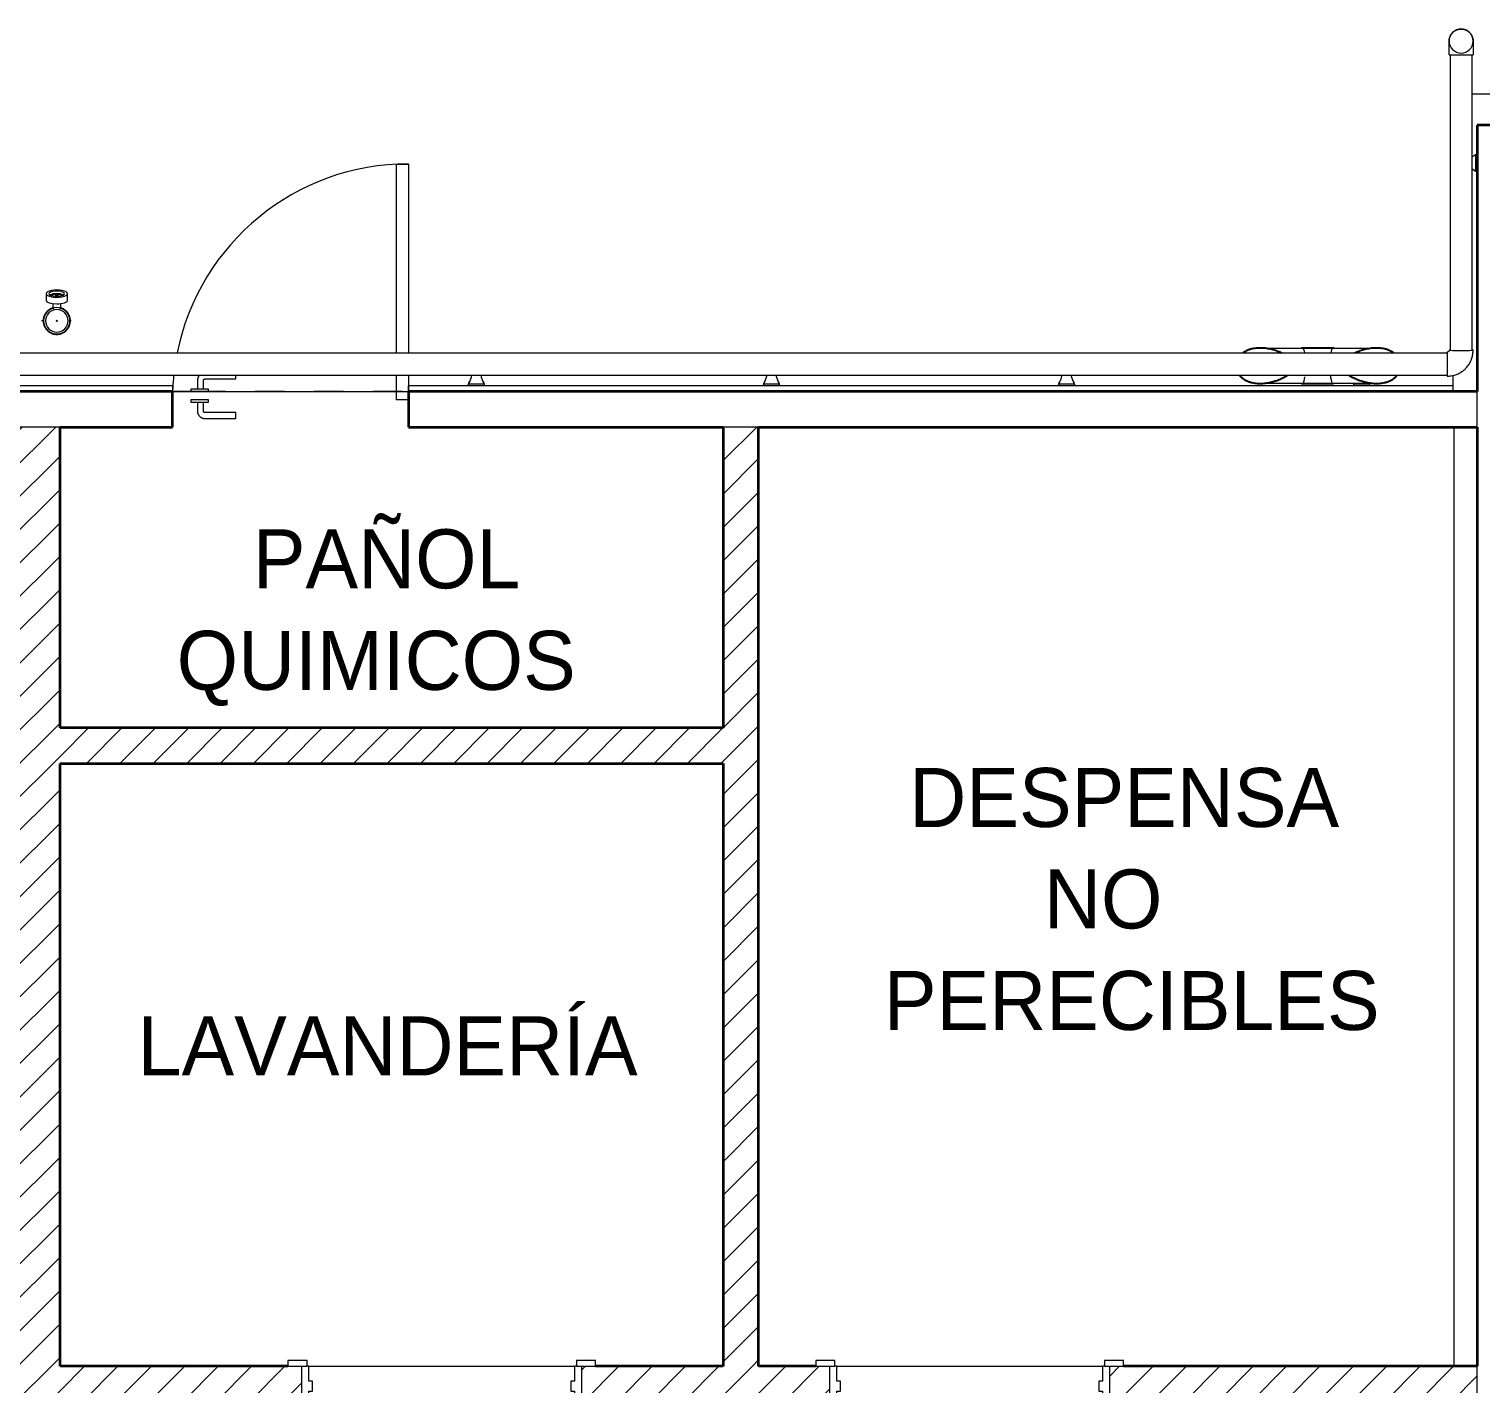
# Model space of a CAD drawing. Header units: metres. Extents: x -3 to 175, y -5 to 18.
# Drawn here: x 78.277 to 83.197, y 7.96 to 12.552 of the extents above; entities that cross this region are included whole.
import ezdxf

# ---------------------------------------------------------------- set-up
doc = ezdxf.new("R2010")
doc.units = ezdxf.units.M
doc.linetypes.add('Dash', pattern=[0.006, 0.003, -0.003])
for name, color, linetype, lineweight in [('A-DOOR', 7, 'Continuous', 9), ('A-DOOR-FRAM', 7, 'Continuous', 18), ('A-FLOR-HRAL', 7, 'Continuous', 9), ('A-GENM', 7, 'Continuous', 9), ('A-WALL', 7, 'Continuous', 9), ('A-WALL-PATT', 7, 'Continuous', 35), ('G-ANNO-TEXT', 7, 'Continuous', 9), ('I-WALL', 7, 'Continuous', 9), ('P-PIPE', 7, 'Continuous', 9), ('P-PIPE-CNTR', 7, 'Continuous', 9)]:
    doc.layers.add(name, color=color, linetype=linetype, lineweight=lineweight)
doc.styles.add('Century Gothic_1', font='GOTHIC.TTF', dxfattribs={"height": 0.2})
pattern_1 = [(45, (70.33247, 0), (-0.05656854, 0.05656854), [])]

# ---------------------------------------------------------------- blocks, each defined once
blk = doc.blocks.new('Basic Wall _ Tabique exterior_Estructura Lamina Metalica - ___-2469499-N-Cubierta 01')
at = {"layer": 'A-WALL'}
for p, q in [((8.4303, 11.3428), (7.9029, 11.3428)), ((8.4303, 11.3428), (8.4303, 11.3228)), ((9.2303, 11.3228), (9.2303, 11.3428)), ((9.4328, 11.3428), (9.2303, 11.3428)), ((10.4328, 11.3428), (9.4878, 11.3428)), ((11.4328, 11.3428), (10.4878, 11.3428)), ((12.4328, 11.3428), (11.4878, 11.3428)), ((12.7686, 11.3428), (12.4878, 11.3428))]:
    blk.add_line(p, q, dxfattribs=at)
blk = doc.blocks.new('M_RVR_Codo material - CO - Codo-2573688-N-Cubierta 01')
at = {"layer": 'P-PIPE', "color": 9, "true_color": 0xc0c0c0, "flags": 128}
for points in [[(12.7563, 12.5109), (12.7563, 12.5125), (12.7564, 12.5141), (12.7566, 12.5157), (12.7568, 12.5173), (12.7571, 12.5189), (12.7575, 12.5205), (12.7579, 12.5221), (12.7584, 12.5237), (12.7589, 12.5252), (12.7595, 12.5267), (12.7602, 12.5282), (12.7609, 12.5297), (12.7617, 12.5311), (12.7625, 12.5325), (12.7634, 12.5338), (12.7644, 12.5352), (12.7654, 12.5365), (12.7664, 12.5377), (12.7675, 12.5389), (12.7687, 12.5401), (12.7698, 12.5412), (12.7711, 12.5422), (12.7724, 12.5432), (12.7737, 12.5442), (12.775, 12.5451), (12.7764, 12.546), (12.7778, 12.5468), (12.7793, 12.5475), (12.7808, 12.5482), (12.7823, 12.5488), (12.7838, 12.5494), (12.7853, 12.5499), (12.7869, 12.5503), (12.7885, 12.5507), (12.7901, 12.551), (12.7917, 12.5512), (12.7933, 12.5514), (12.7949, 12.5515), (12.7966, 12.5516), (12.797, 12.5516)], [(12.797, 12.5516), (12.7986, 12.5515), (12.8003, 12.5514), (12.8019, 12.5513), (12.8035, 12.551), (12.8051, 12.5508), (12.8067, 12.5504), (12.8083, 12.55), (12.8098, 12.5495), (12.8113, 12.549), (12.8129, 12.5484), (12.8143, 12.5477), (12.8158, 12.547), (12.8172, 12.5462), (12.8186, 12.5453), (12.82, 12.5445), (12.8213, 12.5435), (12.8226, 12.5425), (12.8238, 12.5415), (12.8251, 12.5404), (12.8262, 12.5392), (12.8273, 12.538), (12.8284, 12.5368), (12.8294, 12.5355), (12.8304, 12.5342), (12.8313, 12.5329), (12.8321, 12.5315), (12.8329, 12.53), (12.8336, 12.5286), (12.8343, 12.5271), (12.8349, 12.5256), (12.8355, 12.5241), (12.836, 12.5225), (12.8364, 12.521), (12.8368, 12.5194), (12.8371, 12.5178), (12.8374, 12.5162), (12.8375, 12.5146), (12.8377, 12.5129), (12.8377, 12.5113), (12.8377, 12.5109)], [(12.7563, 12.4643), (12.7563, 12.4662), (12.7563, 12.468), (12.7563, 12.4699), (12.7563, 12.4718), (12.7563, 12.4736), (12.7563, 12.4755), (12.7563, 12.4773), (12.7563, 12.4791), (12.7563, 12.4808), (12.7563, 12.4826), (12.7563, 12.4843), (12.7563, 12.486), (12.7563, 12.4876), (12.7563, 12.4892), (12.7563, 12.4908), (12.7563, 12.4923), (12.7563, 12.4938), (12.7563, 12.4952), (12.7563, 12.4966), (12.7563, 12.4979), (12.7563, 12.4992), (12.7563, 12.5004), (12.7563, 12.5015), (12.7563, 12.5026), (12.7563, 12.5037), (12.7563, 12.5046), (12.7563, 12.5055), (12.7563, 12.5064), (12.7563, 12.5071), (12.7563, 12.5078), (12.7563, 12.5085), (12.7563, 12.509), (12.7563, 12.5095), (12.7563, 12.5099), (12.7563, 12.5103), (12.7563, 12.5105), (12.7563, 12.5107), (12.7563, 12.5108), (12.7563, 12.5109)], [(12.8377, 12.5109), (12.8377, 12.5108), (12.8377, 12.5107), (12.8377, 12.5105), (12.8377, 12.5103), (12.8377, 12.5099), (12.8377, 12.5095), (12.8377, 12.509), (12.8377, 12.5085), (12.8377, 12.5078), (12.8377, 12.5071), (12.8377, 12.5064), (12.8377, 12.5055), (12.8377, 12.5046), (12.8377, 12.5037), (12.8377, 12.5026), (12.8377, 12.5016), (12.8377, 12.5004), (12.8377, 12.4992), (12.8377, 12.4979), (12.8377, 12.4966), (12.8377, 12.4952), (12.8377, 12.4938), (12.8377, 12.4923), (12.8377, 12.4908), (12.8377, 12.4892), (12.8377, 12.4876), (12.8377, 12.486), (12.8377, 12.4843), (12.8377, 12.4826), (12.8377, 12.4809), (12.8377, 12.4791), (12.8377, 12.4773), (12.8377, 12.4755), (12.8377, 12.4737), (12.8377, 12.4718), (12.8377, 12.4699), (12.8377, 12.4681), (12.8377, 12.4662), (12.8377, 12.4643), (12.8377, 12.4643)]]:
    blk.add_lwpolyline(points, dxfattribs=at)
at = {"layer": 'P-PIPE', "color": 9, "true_color": 0xc0c0c0}
for start, end in [(90, 180), (0, 90), (180, 270), (270, 0)]:
    blk.add_arc((12.797, 12.5109), 0.0407, start, end, dxfattribs=at)
for start_param, end_param in [(3.141593, 4.712389), (4.712389, 6.283185)]:
    blk.add_ellipse((12.797, 12.4643), major_axis=(0.0407, 0), ratio=0.01, start_param=start_param, end_param=end_param, dxfattribs=at)
blk = doc.blocks.new('M_RVR_Codo material - CO - Codo-2573689-N-Cubierta 01')
at = {"layer": 'P-PIPE', "color": 9, "true_color": 0xc0c0c0, "flags": 128}
for points in [[(12.7545, 11.4584), (12.7543, 11.4582), (12.7541, 11.4581), (12.7539, 11.4579), (12.7537, 11.4578), (12.7535, 11.4576), (12.7533, 11.4575), (12.753, 11.4574), (12.7528, 11.4572), (12.7526, 11.4571), (12.7524, 11.457), (12.7521, 11.4569), (12.7519, 11.4569), (12.7516, 11.4568), (12.7514, 11.4567), (12.7511, 11.4567), (12.7509, 11.4566), (12.7506, 11.4566), (12.7504, 11.4566), (12.7501, 11.4566), (12.75, 11.4566)], [(12.7563, 11.4629), (12.7563, 11.4627), (12.7563, 11.4624), (12.7563, 11.4622), (12.7562, 11.4619), (12.7562, 11.4616), (12.7561, 11.4614), (12.7561, 11.4612), (12.756, 11.4609), (12.7559, 11.4607), (12.7558, 11.4604), (12.7557, 11.4602), (12.7556, 11.46), (12.7555, 11.4598), (12.7553, 11.4595), (12.7552, 11.4593), (12.7551, 11.4591), (12.7549, 11.4589), (12.7547, 11.4587), (12.7546, 11.4585), (12.7545, 11.4584)], [(12.812, 11.4009), (12.8144, 11.4034), (12.8168, 11.406), (12.819, 11.4087), (12.8211, 11.4115), (12.8231, 11.4144), (12.825, 11.4174), (12.8267, 11.4204), (12.8284, 11.4235), (12.8299, 11.4267), (12.8313, 11.4299), (12.8325, 11.4332), (12.8337, 11.4365), (12.8346, 11.4399), (12.8355, 11.4433), (12.8362, 11.4467), (12.8368, 11.4502), (12.8372, 11.4537), (12.8375, 11.4572), (12.8377, 11.4607), (12.8377, 11.4629)], [(12.75, 11.3752), (12.7535, 11.3752), (12.757, 11.3754), (12.7605, 11.3758), (12.7639, 11.3763), (12.7674, 11.3769), (12.7708, 11.3777), (12.7742, 11.3786), (12.7776, 11.3796), (12.7809, 11.3808), (12.7841, 11.3821), (12.7873, 11.3835), (12.7905, 11.3851), (12.7936, 11.3868), (12.7966, 11.3886), (12.7995, 11.3905), (12.8024, 11.3925), (12.8051, 11.3947), (12.8078, 11.3969), (12.8104, 11.3993), (12.812, 11.4009)]]:
    blk.add_lwpolyline(points, dxfattribs=at)
at = {"layer": 'P-PIPE', "color": 9, "true_color": 0xc0c0c0}
for centre, major_axis, start_param, end_param in [((12.797, 11.4629), (0.0407, 0), 2.762539, 3.131593), ((12.797, 11.4629), (0.0407, 0), 0, 0.378262), ((12.75, 11.4159), (0, 0.0407), 0.009999, 1.580795), ((12.75, 11.4159), (0, 0.0407), 1.580795, 3.151592), ((12.75, 11.4159), (0, 0.0407), 6.031385, 6.293184), ((12.797, 11.4629), (0.0407, 0), 3.131593, 4.70239), ((12.797, 11.4629), (0.0407, 0), 4.70239, 6.273186)]:
    blk.add_ellipse(centre, major_axis=major_axis, ratio=0.01, start_param=start_param, end_param=end_param, dxfattribs=at)
blk = doc.blocks.new('FCA_N_Puertas - FCA_N_Puerta Externa_ PB_  2_10 x 0_80-2594410-N-Cubierta 01')
at = {"layer": 'A-DOOR'}
for p, q in [((0.29, 0.031), (0.185, 0.031)), ((0.185, 0.031), (0.185, 0.011)), ((0.185, 0.011), (0.29, 0.011)), ((0.295, 0.006), (0.295, -0.024)), ((0.315, -0.024), (0.315, 0.006)), ((0.2775, -0.024), (0.2775, -0.032)), ((0.3375, -0.024), (0.2775, -0.024)), ((0.2775, -0.032), (0.3375, -0.032)), ((0.3375, -0.032), (0.3375, -0.024)), ((0.4, -0.06), (-0.4, -0.06)), ((0.2775, -0.06), (0.2775, -0.068)), ((0.3375, -0.06), (0.2775, -0.06)), ((0.2775, -0.068), (0.3375, -0.068)), ((0.295, -0.068), (0.295, -0.098)), ((0.315, -0.098), (0.315, -0.068)), ((0.3375, -0.068), (0.3375, -0.06)), ((0.29, -0.103), (0.185, -0.103)), ((0.185, -0.103), (0.185, -0.1155))]:
    blk.add_line(p, q, dxfattribs=at)
at = {"layer": 'A-DOOR', "lineweight": 18}
for p, q in [((-0.4, -0.032), (-0.36, -0.032)), ((-0.4, -0.1155), (-0.4, -0.032)), ((-0.36, -0.032), (-0.36, -0.1155)), ((-0.4, -0.8311), (-0.4, -0.1905)), ((-0.36, -0.1905), (-0.36, -0.831)), ((-0.3621, -0.8311), (-0.4, -0.8311))]:
    blk.add_line(p, q, dxfattribs=at)
at = {"layer": 'A-DOOR', "linetype": 'Dash'}
for p, q in [((0.38, -0.06), (-0.4, -0.06)), ((-0.38, -0.06), (-0.2789, -0.06)), ((0.38, -0.06), (-0.38, -0.06)), ((-0.38, -0.06), (0.2775, -0.06)), ((0.2789, -0.06), (0.38, -0.06)), ((0.3375, -0.06), (0.4, -0.06))]:
    blk.add_line(p, q, dxfattribs=at)
at = {"layer": 'A-DOOR', "flags": 128}
for points in [[(0.315, 0.006), (0.315, 0.007), (0.3149, 0.008), (0.3148, 0.009), (0.3147, 0.01), (0.3145, 0.011), (0.3143, 0.0119), (0.314, 0.0129), (0.3137, 0.0139), (0.3134, 0.0148), (0.313, 0.0157), (0.3126, 0.0166), (0.3122, 0.0175), (0.3117, 0.0184), (0.3112, 0.0193), (0.3106, 0.0201), (0.3101, 0.0209), (0.3094, 0.0217), (0.3088, 0.0225), (0.3081, 0.0232), (0.3074, 0.0239), (0.3067, 0.0246), (0.3059, 0.0253), (0.3051, 0.0259), (0.3043, 0.0265), (0.3035, 0.027), (0.3027, 0.0276), (0.3018, 0.028), (0.3009, 0.0285), (0.3, 0.0289), (0.2991, 0.0293), (0.2981, 0.0296), (0.2972, 0.03), (0.2962, 0.0302), (0.2952, 0.0304), (0.2942, 0.0306), (0.2933, 0.0308), (0.2923, 0.0309), (0.2913, 0.031), (0.2903, 0.031), (0.29, 0.031)], [(0.29, 0.011), (0.2902, 0.011), (0.2904, 0.011), (0.2906, 0.011), (0.2908, 0.0109), (0.291, 0.0109), (0.2912, 0.0109), (0.2914, 0.0108), (0.2916, 0.0107), (0.2918, 0.0107), (0.2919, 0.0106), (0.2921, 0.0105), (0.2923, 0.0104), (0.2925, 0.0103), (0.2927, 0.0102), (0.2928, 0.0101), (0.293, 0.01), (0.2931, 0.0099), (0.2933, 0.0098), (0.2934, 0.0096), (0.2936, 0.0095), (0.2937, 0.0093), (0.2939, 0.0092), (0.294, 0.009), (0.2941, 0.0089), (0.2942, 0.0087), (0.2943, 0.0085), (0.2944, 0.0084), (0.2945, 0.0082), (0.2946, 0.008), (0.2947, 0.0078), (0.2947, 0.0076), (0.2948, 0.0074), (0.2948, 0.0072), (0.2949, 0.007), (0.2949, 0.0068), (0.295, 0.0067), (0.295, 0.0065), (0.295, 0.0063), (0.295, 0.0061), (0.295, 0.006)], [(0.295, -0.098), (0.295, -0.0982), (0.295, -0.0984), (0.295, -0.0986), (0.2949, -0.0988), (0.2949, -0.099), (0.2949, -0.0992), (0.2948, -0.0994), (0.2947, -0.0996), (0.2947, -0.0998), (0.2946, -0.0999), (0.2945, -0.1001), (0.2944, -0.1003), (0.2943, -0.1005), (0.2942, -0.1007), (0.2941, -0.1008), (0.294, -0.101), (0.2939, -0.1011), (0.2938, -0.1013), (0.2936, -0.1014), (0.2935, -0.1016), (0.2933, -0.1017), (0.2932, -0.1019), (0.293, -0.102), (0.2929, -0.1021), (0.2927, -0.1022), (0.2925, -0.1023), (0.2924, -0.1024), (0.2922, -0.1025), (0.292, -0.1026), (0.2918, -0.1027), (0.2916, -0.1027), (0.2914, -0.1028), (0.2912, -0.1028), (0.291, -0.1029), (0.2908, -0.1029), (0.2907, -0.103), (0.2905, -0.103), (0.2903, -0.103), (0.2901, -0.103), (0.29, -0.103)], [(0.3079, -0.1154), (0.3086, -0.1147), (0.3093, -0.1139), (0.3099, -0.1131), (0.3105, -0.1123), (0.311, -0.1115), (0.3116, -0.1107), (0.312, -0.1098), (0.3125, -0.1089), (0.3129, -0.108), (0.3133, -0.1071), (0.3136, -0.1061), (0.314, -0.1052), (0.3142, -0.1042), (0.3144, -0.1032), (0.3146, -0.1022), (0.3148, -0.1013), (0.3149, -0.1003), (0.315, -0.0993), (0.315, -0.0983), (0.315, -0.098)]]:
    blk.add_lwpolyline(points, dxfattribs=at)
at = {"layer": 'A-DOOR-FRAM', "lineweight": 9}
for start, end in [(353.997, 360), (270, 348.5405)]:
    blk.add_arc((-0.4, -0.032), 0.8, start, end, dxfattribs=at)
blk = doc.blocks.new('M_Salvavidas - M_Salvavidas-V136-N-Cubierta 01')
at = {"layer": 'A-GENM', "flags": 128}
for points in [[(-0.1966, 0.06), (-0.1874, 0.06), (-0.1779, 0.06), (-0.1681, 0.06), (-0.158, 0.06), (-0.1477, 0.06), (-0.1372, 0.06), (-0.1264, 0.06), (-0.1154, 0.06), (-0.1042, 0.06), (-0.0929, 0.06), (-0.0814, 0.06), (-0.0698, 0.06), (-0.0581, 0.06), (-0.0463, 0.06), (-0.0344, 0.06), (-0.0224, 0.06), (-0.0104, 0.06), (0.0016, 0.06), (0.0135, 0.06), (0.0255, 0.06), (0.0375, 0.06), (0.0493, 0.06), (0.0611, 0.06), (0.0728, 0.06), (0.0844, 0.06), (0.0958, 0.06), (0.1071, 0.06), (0.1183, 0.06), (0.1292, 0.06), (0.1399, 0.06), (0.1504, 0.06), (0.1607, 0.06), (0.1707, 0.06), (0.1804, 0.06), (0.1898, 0.06), (0.1966, 0.06)], [(-0.0539, 0.062), (-0.0421, 0.062), (-0.0303, 0.062), (-0.0184, 0.062), (-0.0065, 0.062), (0.0054, 0.062), (0.0173, 0.062), (0.0292, 0.062), (0.0411, 0.062), (0.0496, 0.062)], [(0.1966, -0.06), (0.1874, -0.06), (0.1779, -0.06), (0.1681, -0.06), (0.158, -0.06), (0.1477, -0.06), (0.1372, -0.06), (0.1264, -0.06), (0.1154, -0.06), (0.1042, -0.06), (0.0929, -0.06), (0.0814, -0.06), (0.0698, -0.06), (0.0581, -0.06), (0.0463, -0.06), (0.0344, -0.06), (0.0224, -0.06), (0.0104, -0.06), (-0.0016, -0.06), (-0.0135, -0.06), (-0.0255, -0.06), (-0.0375, -0.06), (-0.0493, -0.06), (-0.0611, -0.06), (-0.0728, -0.06), (-0.0844, -0.06), (-0.0958, -0.06), (-0.1071, -0.06), (-0.1183, -0.06), (-0.1292, -0.06), (-0.1399, -0.06), (-0.1504, -0.06), (-0.1607, -0.06), (-0.1707, -0.06), (-0.1804, -0.06), (-0.1898, -0.06), (-0.1966, -0.06)], [(0.0496, -0.062), (0.0378, -0.062), (0.026, -0.062), (0.0141, -0.062), (0.0022, -0.062), (-0.0098, -0.062), (-0.0217, -0.062), (-0.0335, -0.062), (-0.0453, -0.062), (-0.0539, -0.062)]]:
    blk.add_lwpolyline(points, dxfattribs=at)
at = {"layer": 'A-GENM'}
for centre, ratio, start_param, end_param in [((-0.0539, 0), 0.181884, 5.497787, 6.531031), ((0.0496, 0), 0.165401, 6.023419, 7.068583), ((-0.0539, 0), 0.181884, 2.893747, 4.034097), ((-0.0539, 0), 0.181884, 4.097261, 4.166895), ((0.0496, 0), 0.165401, 2.116623, 3.401363)]:
    blk.add_ellipse(centre, major_axis=(0, 0.062), ratio=ratio, start_param=start_param, end_param=end_param, dxfattribs=at)
at = {"layer": 'A-GENM', "lineweight": 25}
for points, knots in [([(-0.1966, 0.06), (-0.203, 0.0601), (-0.2124, 0.0594), (-0.2233, 0.0573), (-0.2294, 0.0557), (-0.2339, 0.0543), (-0.2384, 0.0526), (-0.2428, 0.0508), (-0.2471, 0.0487), (-0.2511, 0.0463), (-0.254, 0.0444), (-0.2555, 0.0433), (-0.2558, 0.0431)], [0, 0, 0, 0, 0.0833333, 0.125, 0.1458333, 0.1666667, 0.1875, 0.2083333, 0.2291667, 0.25, 0.2708333, 0.2748612, 0.2748612, 0.2748612, 0.2748612]), ([(-0.1235, 0.0429), (-0.1252, 0.0437), (-0.1323, 0.0468), (-0.1449, 0.0516), (-0.1619, 0.0563), (-0.1791, 0.0593), (-0.1908, 0.06), (-0.1966, 0.06)], [0.7299009, 0.7299009, 0.7299009, 0.7299009, 0.75, 0.8125, 0.875, 0.9375, 1, 1, 1, 1]), ([(0.1966, 0.06), (0.1908, 0.06), (0.1791, 0.0593), (0.1618, 0.0563), (0.1449, 0.0516), (0.1323, 0.0469), (0.1253, 0.0437), (0.1236, 0.043)], [0, 0, 0, 0, 0.0625, 0.125, 0.1875, 0.25, 0.2697285, 0.2697285, 0.2697285, 0.2697285]), ([(0.2557, 0.0432), (0.2554, 0.0434), (0.2539, 0.0444), (0.2511, 0.0463), (0.247, 0.0487), (0.2427, 0.0508), (0.2384, 0.0526), (0.2339, 0.0543), (0.2294, 0.0557), (0.2233, 0.0573), (0.2124, 0.0594), (0.203, 0.0601), (0.1966, 0.06)], [0.7257304, 0.7257304, 0.7257304, 0.7257304, 0.7291667, 0.75, 0.7708333, 0.7916667, 0.8125, 0.8333333, 0.8541667, 0.875, 0.9166667, 1, 1, 1, 1]), ([(-0.2675, -0.0323), (-0.2669, -0.033), (-0.2653, -0.0348), (-0.2625, -0.0377), (-0.2589, -0.0408), (-0.255, -0.0437), (-0.2511, -0.0463), (-0.247, -0.0487), (-0.2427, -0.0508), (-0.2384, -0.0526), (-0.2339, -0.0543), (-0.2294, -0.0557), (-0.2233, -0.0573), (-0.2124, -0.0594), (-0.203, -0.0601), (-0.1966, -0.06)], [0.6545712, 0.6545712, 0.6545712, 0.6545712, 0.6666667, 0.6875, 0.7083333, 0.7291667, 0.75, 0.7708333, 0.7916667, 0.8125, 0.8333333, 0.8541667, 0.875, 0.9166667, 1, 1, 1, 1]), ([(-0.1966, -0.06), (-0.1908, -0.06), (-0.1791, -0.0593), (-0.1618, -0.0563), (-0.1449, -0.0516), (-0.1313, -0.0465), (-0.1207, -0.0416), (-0.1142, -0.0382), (-0.1091, -0.0353), (-0.1063, -0.0336), (-0.1047, -0.0326), (-0.1043, -0.0323)], [0, 0, 0, 0, 0.0625, 0.125, 0.1875, 0.25, 0.28125, 0.3125, 0.328125, 0.34375, 0.348323, 0.348323, 0.348323, 0.348323]), ([(0.1044, -0.0324), (0.1047, -0.0326), (0.1063, -0.0336), (0.1092, -0.0353), (0.1142, -0.0383), (0.1207, -0.0416), (0.1313, -0.0465), (0.1449, -0.0516), (0.1619, -0.0563), (0.1791, -0.0593), (0.1908, -0.06), (0.1966, -0.06)], [0.651822, 0.651822, 0.651822, 0.651822, 0.65625, 0.671875, 0.6875, 0.71875, 0.75, 0.8125, 0.875, 0.9375, 1, 1, 1, 1]), ([(0.1966, -0.06), (0.203, -0.0601), (0.2124, -0.0594), (0.2233, -0.0573), (0.2294, -0.0557), (0.2339, -0.0543), (0.2384, -0.0526), (0.2428, -0.0508), (0.2471, -0.0487), (0.2511, -0.0463), (0.2551, -0.0437), (0.2589, -0.0408), (0.2625, -0.0377), (0.2653, -0.0349), (0.2669, -0.033), (0.2674, -0.0324)], [0, 0, 0, 0, 0.0833333, 0.125, 0.1458333, 0.1666667, 0.1875, 0.2083333, 0.2291667, 0.25, 0.2708333, 0.2916667, 0.3125, 0.3333333, 0.344824, 0.344824, 0.344824, 0.344824])]:
    blk.add_open_spline(points, degree=3, knots=knots, dxfattribs=at)
blk = doc.blocks.new('M_Conexión toma de agua potable-4 - M_Conexión toma de agua potable-4-V140-N-Cubierta 01')
at = {"layer": 'P-PIPE'}
for p, q in [((-0.0365, 0.092), (-0.0365, 0.0808)), ((-0.0365, 0.0808), (-0.0365, 0.0697)), ((-0.0135, 0.0584), (-0.0135, 0.0435)), ((-0.0047, 0.086), (-0.0047, 0.0835)), ((0.0047, 0.0835), (0.0047, 0.086)), ((0.0135, 0.0435), (0.0135, 0.0584)), ((0.0365, 0.0808), (0.0365, 0.092)), ((0.0365, 0.0697), (0.0365, 0.0808))]:
    blk.add_line(p, q, dxfattribs=at)
at = {"layer": 'P-PIPE', "flags": 128}
for points in [[(-0.0121, 0.0445), (-0.0139, 0.0439), (-0.0156, 0.0434), (-0.0173, 0.0427), (-0.019, 0.042), (-0.0207, 0.0412), (-0.0223, 0.0403), (-0.0239, 0.0394), (-0.0255, 0.0384), (-0.027, 0.0374), (-0.0285, 0.0363), (-0.0299, 0.0351), (-0.0313, 0.0339), (-0.0326, 0.0326), (-0.0339, 0.0313), (-0.0351, 0.0299), (-0.0363, 0.0284), (-0.0374, 0.027), (-0.0384, 0.0255), (-0.0394, 0.0239), (-0.0403, 0.0223), (-0.0412, 0.0207), (-0.042, 0.019), (-0.0427, 0.0173), (-0.0434, 0.0156), (-0.044, 0.0139), (-0.0445, 0.0121), (-0.0449, 0.0103), (-0.0453, 0.0085), (-0.0456, 0.0067), (-0.0458, 0.0048), (-0.046, 0.003), (-0.0461, 0.0012), (-0.0461, -0.0007), (-0.046, -0.0025), (-0.0459, -0.0044), (-0.0457, -0.0062), (-0.0454, -0.008), (-0.045, -0.0098), (-0.0446, -0.0116), (-0.0441, -0.0134), (-0.0435, -0.0151), (-0.0429, -0.0169), (-0.0422, -0.0186), (-0.0414, -0.0202), (-0.0406, -0.0219), (-0.0397, -0.0235), (-0.0387, -0.025), (-0.0376, -0.0266), (-0.0366, -0.0281), (-0.0354, -0.0295), (-0.0342, -0.0309), (-0.0329, -0.0322), (-0.0316, -0.0335), (-0.0303, -0.0348), (-0.0288, -0.0359), (-0.0274, -0.0371), (-0.0259, -0.0381), (-0.0243, -0.0391), (-0.0227, -0.0401), (-0.0211, -0.041), (-0.0195, -0.0418), (-0.0178, -0.0425), (-0.0161, -0.0432), (-0.0143, -0.0438), (-0.0126, -0.0443), (-0.0108, -0.0448), (-0.009, -0.0452), (-0.0072, -0.0455), (-0.0053, -0.0458), (-0.0035, -0.046), (-0.0017, -0.0461), (0, -0.0461)], [(0, -0.0461), (0.0018, -0.046), (0.0037, -0.0459), (0.0055, -0.0458), (0.0073, -0.0455), (0.0092, -0.0452), (0.011, -0.0448), (0.0127, -0.0443), (0.0145, -0.0437), (0.0162, -0.0431), (0.0179, -0.0424), (0.0196, -0.0417), (0.0213, -0.0409), (0.0229, -0.04), (0.0245, -0.039), (0.026, -0.038), (0.0275, -0.037), (0.029, -0.0358), (0.0304, -0.0346), (0.0317, -0.0334), (0.0331, -0.0321), (0.0343, -0.0308), (0.0355, -0.0294), (0.0367, -0.0279), (0.0378, -0.0264), (0.0388, -0.0249), (0.0397, -0.0233), (0.0406, -0.0217), (0.0415, -0.0201), (0.0422, -0.0184), (0.043, -0.0167), (0.0436, -0.015), (0.0441, -0.0132), (0.0446, -0.0114), (0.0451, -0.0096), (0.0454, -0.0078), (0.0457, -0.006), (0.0459, -0.0042), (0.046, -0.0023), (0.0461, -0.0005), (0.0461, 0.0013), (0.046, 0.0032), (0.0458, 0.005), (0.0456, 0.0069), (0.0453, 0.0087), (0.0449, 0.0105), (0.0444, 0.0123), (0.0439, 0.014), (0.0433, 0.0158), (0.0426, 0.0175), (0.0419, 0.0192), (0.0411, 0.0208), (0.0402, 0.0225), (0.0393, 0.0241), (0.0383, 0.0256), (0.0373, 0.0271), (0.0361, 0.0286), (0.035, 0.03), (0.0337, 0.0314), (0.0325, 0.0327), (0.0311, 0.034), (0.0297, 0.0352), (0.0283, 0.0364), (0.0268, 0.0375), (0.0253, 0.0385), (0.0238, 0.0395), (0.0222, 0.0404), (0.0205, 0.0413), (0.0189, 0.042), (0.0172, 0.0428), (0.0154, 0.0434), (0.0137, 0.044), (0.0121, 0.0445)]]:
    blk.add_lwpolyline(points, dxfattribs=at)
at = {"layer": 'P-PIPE'}
for radius, start, end in [(0.0446, 90, 270), (0.0384, 0, 180), (0.0384, 180, 360), (0.00212, 90, 270), (0.0446, 270, 90), (0.00212, 270, 90)]:
    blk.add_arc((0, 0), radius, start, end, dxfattribs=at)
for centre, major_axis, start_param, end_param in [((0, 0.092), (-0.0365, 0), 4.712389, 7.853982), ((0, 0.092), (-0.0264, 0), 4.712389, 7.853982), ((0, 0.092), (-0.0365, 0), 1.570796, 4.712389), ((0, 0.092), (-0.0264, 0), 1.570796, 4.712389), ((0, 0.0697), (0.0365, 0), 3.141593, 4.712389), ((0, 0.0831), (-0.0264, 0), 4.712389, 5.73365), ((0, 0.0831), (-0.0193, 0), 4.712389, 5.912331), ((0, 0.086), (0.00473, 0), 1.570796, 4.712389), ((0, 0.0831), (0.0264, 0), 0.549536, 1.570796), ((0, 0.0831), (0.0193, 0), 0.370854, 1.570796), ((0, 0.086), (0.00473, 0), 4.712389, 7.853982), ((0, 0.0697), (-0.0365, 0), 1.570796, 3.141593)]:
    blk.add_ellipse(centre, major_axis=major_axis, ratio=0.34202, start_param=start_param, end_param=end_param, dxfattribs=at)
for points, knots in [([(-0.0133, 0.0439), (-0.0134, 0.0438), (-0.0136, 0.0436), (-0.0135, 0.0434), (-0.0134, 0.0433)], [0.44444444, 0.44444444, 0.44444444, 0.44444444, 0.5, 0.53974409, 0.53974409, 0.53974409, 0.53974409]), ([(-0.0133, 0.0432), (-0.0131, 0.0429), (-0.0122, 0.0424), (-0.0108, 0.042), (-0.0103, 0.0419)], [0.5555556, 0.5555556, 0.5555556, 0.5555556, 0.6666667, 0.7271684, 0.7271684, 0.7271684, 0.7271684]), ([(0.0103, 0.0419), (0.0108, 0.042), (0.0122, 0.0424), (0.0131, 0.0429), (0.0133, 0.0432)], [0.2728316, 0.2728316, 0.2728316, 0.2728316, 0.3333333, 0.4444444, 0.4444444, 0.4444444, 0.4444444]), ([(0.0134, 0.0433), (0.0135, 0.0434), (0.0136, 0.0436), (0.0134, 0.0438), (0.0133, 0.0439), (0.0133, 0.0439)], [0.46025591, 0.46025591, 0.46025591, 0.46025591, 0.51388889, 0.54861111, 0.55555556, 0.55555556, 0.55555556, 0.55555556])]:
    blk.add_open_spline(points, degree=3, knots=knots, dxfattribs=at)
blk = doc.blocks.new('Gerflor-Aluminium_Brackets-Escort_Wall_Mounted-55mm - Escort_Wall_Mounted_Bracket_55mm-V150-N-Cubierta 01')
at = {"layer": 'A-FLOR-HRAL'}
for p, q in [((-0.0275, 0.0595), (-0.0275, 0.061)), ((-0.0275, 0.061), (0.0275, 0.061)), ((-0.0275, 0.0595), (-0.0275, 0.055)), ((-0.0275, 0.055), (0.0275, 0.055)), ((0.0275, 0.061), (0.0275, 0.0595)), ((0.0275, 0.055), (0.0275, 0.0595))]:
    blk.add_line(p, q, dxfattribs=at)
for centre, radius, start, end in [((-0.1313, -0.0058), 0.1203, 14.5988, 27.0168), ((0.1327, -0.0062), 0.1218, 153.1183, 165.3827)]:
    blk.add_arc(centre, radius, start, end, dxfattribs=at)
for points, knots in [([(-0.0275, 0.055), (-0.0275, 0.055), (-0.0274, 0.0549), (-0.0272, 0.0544), (-0.0269, 0.054), (-0.0267, 0.0535), (-0.0264, 0.0531), (-0.026, 0.0525), (-0.0257, 0.0519), (-0.0255, 0.0515), (-0.0253, 0.0512), (-0.0249, 0.0503), (-0.0245, 0.0495), (-0.0241, 0.0488)], [0, 0, 0, 0, 0.142857, 0.285714, 0.357143, 0.428571, 0.5, 0.571429, 0.678571, 0.705357, 0.732143, 0.785714, 1, 1, 1, 1]), ([(0.0241, 0.0488), (0.0244, 0.0493), (0.0248, 0.0501), (0.0254, 0.0512), (0.0258, 0.052), (0.0261, 0.0525), (0.0264, 0.0531), (0.0267, 0.0535), (0.0269, 0.054), (0.0272, 0.0544), (0.0274, 0.0549), (0.0275, 0.055), (0.0275, 0.055)], [0, 0, 0, 0, 0.142857, 0.285714, 0.357143, 0.428571, 0.5, 0.571429, 0.642857, 0.714286, 0.857143, 1, 1, 1, 1])]:
    blk.add_open_spline(points, degree=3, knots=knots, dxfattribs=at)
for points in [[(-0.023, 0.0465), (-0.0242, 0.0492), (-0.0256, 0.0518), (-0.0271, 0.0543)], [(0.0271, 0.0543), (0.0256, 0.0518), (0.0243, 0.0492), (0.023, 0.0465)], [(-0.0178, 0.0341), (-0.0185, 0.036), (-0.0192, 0.0378), (-0.0199, 0.0396)], [(-0.0149, 0.0244), (-0.0151, 0.0252), (-0.0153, 0.026), (-0.0155, 0.0267)], [(0.0155, 0.0267), (0.0153, 0.026), (0.0151, 0.0252), (0.0149, 0.0244)], [(0.02, 0.0396), (0.0192, 0.0378), (0.0185, 0.0359), (0.0178, 0.0341)]]:
    blk.add_open_spline(points, degree=3, dxfattribs=at)
blk = doc.blocks.new('Gerflor-Aluminium_Brackets-Escort_Wall_Mounted-55mm - Escort_Wall_Mounted_Bracket_55mm-V151-N-Cubierta 01')
at = {"layer": 'A-FLOR-HRAL'}
for p, q in [((-0.0275, 0.0595), (-0.0275, 0.061)), ((-0.0275, 0.061), (0.0275, 0.061)), ((-0.0275, 0.0595), (-0.0275, 0.055)), ((-0.0275, 0.055), (0.0275, 0.055)), ((0.0275, 0.061), (0.0275, 0.0595)), ((0.0275, 0.055), (0.0275, 0.0595))]:
    blk.add_line(p, q, dxfattribs=at)
for points, knots in [([(-0.0275, 0.055), (-0.0275, 0.055), (-0.0274, 0.0549), (-0.0272, 0.0544), (-0.0269, 0.054), (-0.0267, 0.0535), (-0.0264, 0.0531), (-0.0262, 0.0527), (-0.0261, 0.0525)], [0, 0, 0, 0, 0.1428571, 0.2857143, 0.3571429, 0.4285714, 0.5, 0.5714286, 0.5714286, 0.5714286, 0.5714286]), ([(0.0261, 0.0525), (0.0262, 0.0527), (0.0264, 0.0531), (0.0267, 0.0535), (0.0269, 0.054), (0.0272, 0.0544), (0.0274, 0.0549), (0.0275, 0.055), (0.0275, 0.055)], [0.4285714, 0.4285714, 0.4285714, 0.4285714, 0.5, 0.5714286, 0.6428571, 0.7142857, 0.8571429, 1, 1, 1, 1])]:
    blk.add_open_spline(points, degree=3, knots=knots, dxfattribs=at)
for points in [[(-0.026, 0.0524), (-0.0264, 0.053), (-0.0267, 0.0537), (-0.0271, 0.0543)], [(0.0271, 0.0543), (0.0267, 0.0537), (0.0264, 0.053), (0.026, 0.0524)]]:
    blk.add_open_spline(points, degree=3, dxfattribs=at)
blk = doc.blocks.new('Gerflor-Aluminium_Brackets-Escort_Wall_Mounted-55mm - Escort_Wall_Mounted_Bracket_55mm-V152-N-Cubierta 01')
at = {"layer": 'A-FLOR-HRAL'}
for p, q in [((-0.0275, 0.0595), (-0.0275, 0.0608)), ((-0.0275, 0.0595), (-0.0275, 0.055)), ((-0.0275, 0.055), (0.0275, 0.055)), ((0.0275, 0.0608), (0.0275, 0.0595)), ((0.0275, 0.055), (0.0275, 0.0595))]:
    blk.add_line(p, q, dxfattribs=at)
for centre, radius, start, end in [((-0.1313, -0.0058), 0.1203, 24.2232, 27.0168), ((0.1327, -0.0062), 0.1218, 153.1183, 155.8764)]:
    blk.add_arc(centre, radius, start, end, dxfattribs=at)
for points, knots in [([(-0.0275, 0.055), (-0.0275, 0.055), (-0.0274, 0.0549), (-0.0272, 0.0544), (-0.0269, 0.054), (-0.0267, 0.0535), (-0.0264, 0.0531), (-0.026, 0.0525), (-0.0257, 0.0519), (-0.0255, 0.0515), (-0.0253, 0.0512), (-0.0249, 0.0503), (-0.0245, 0.0495), (-0.0241, 0.0488)], [0, 0, 0, 0, 0.142857, 0.285714, 0.357143, 0.428571, 0.5, 0.571429, 0.678571, 0.705357, 0.732143, 0.785714, 1, 1, 1, 1]), ([(0.0241, 0.0488), (0.0244, 0.0493), (0.0248, 0.0501), (0.0254, 0.0512), (0.0258, 0.052), (0.0261, 0.0525), (0.0264, 0.0531), (0.0267, 0.0535), (0.0269, 0.054), (0.0272, 0.0544), (0.0274, 0.0549), (0.0275, 0.055), (0.0275, 0.055)], [0, 0, 0, 0, 0.142857, 0.285714, 0.357143, 0.428571, 0.5, 0.571429, 0.642857, 0.714286, 0.857143, 1, 1, 1, 1])]:
    blk.add_open_spline(points, degree=3, knots=knots, dxfattribs=at)
for points in [[(-0.023, 0.0465), (-0.0242, 0.0492), (-0.0256, 0.0518), (-0.0271, 0.0543)], [(0.0271, 0.0543), (0.0256, 0.0518), (0.0243, 0.0492), (0.023, 0.0465)]]:
    blk.add_open_spline(points, degree=3, dxfattribs=at)
blk = doc.blocks.new('M_Door-Interior-Single-Flush_Panel-Wood - 900 x 2100mm-3150908-N-Cubierta 01')
at = {"layer": 'A-DOOR', "lineweight": 18}
for p, q in [((0.45, 0.956825), (0.415, 0.956825)), ((0.415, 0.956825), (0.415, 0.056825)), ((0.45, 0.056825), (0.45, 0.956825)), ((0.415, 0.056825), (0.45, 0.056825))]:
    blk.add_line(p, q, dxfattribs=at)
at = {"layer": 'A-DOOR'}
for p, q in [((-0.45635, 0.076825), (-0.52135, 0.076825)), ((-0.52135, 0.076825), (-0.52135, 0.056825)), ((-0.52135, 0.056825), (-0.45635, 0.056825)), ((-0.45635, 0.056825), (-0.45635, 0.076825)), ((0.52135, 0.076825), (0.45635, 0.076825)), ((0.45635, 0.076825), (0.45635, 0.056825)), ((0.45635, 0.056825), (0.52135, 0.056825)), ((0.52135, 0.056825), (0.52135, 0.076825)), ((-0.45635, -0.063175), (-0.52135, -0.063175)), ((-0.52135, -0.063175), (-0.52135, -0.083175)), ((-0.52135, -0.083175), (-0.45635, -0.083175)), ((-0.45635, -0.083175), (-0.45635, -0.063175)), ((0.52135, -0.063175), (0.45635, -0.063175)), ((0.45635, -0.063175), (0.45635, -0.083175)), ((0.45635, -0.083175), (0.52135, -0.083175)), ((0.52135, -0.083175), (0.52135, -0.063175))]:
    blk.add_line(p, q, dxfattribs=at)
blk.add_arc((0.45, 0.056825), 0.9, 90, 180, dxfattribs=at)
at = {"layer": 'A-DOOR-FRAM'}
for p, q in [((-0.475, 0.056825), (-0.475, -0.063175)), ((-0.45, 0.056825), (-0.45635, 0.056825)), ((-0.45, 0.021825), (-0.45, 0.056825)), ((0.45, 0.056825), (0.45, 0.021825)), ((0.45635, 0.056825), (0.45, 0.056825)), ((0.475, -0.063175), (0.475, 0.056825)), ((-0.4373, 0.021825), (-0.45, 0.021825)), ((-0.4373, -0.0131), (-0.4373, 0.021825)), ((0.45, 0.021825), (0.4373, 0.021825)), ((0.4373, 0.021825), (0.4373, -0.0131)), ((-0.45, -0.063175), (-0.45, -0.0131)), ((-0.45, -0.0131), (-0.4373, -0.0131)), ((0.4373, -0.0131), (0.45, -0.0131)), ((0.45, -0.0131), (0.45, -0.063175)), ((-0.45635, -0.063175), (-0.45, -0.063175)), ((0.45, -0.063175), (0.45635, -0.063175))]:
    blk.add_line(p, q, dxfattribs=at)

msp = doc.modelspace()

# ---------------------------------------------------------------- hatches: boundary and pattern name
at = {"layer": 'A-WALL-PATT', "lineweight": 9}
h = msp.add_hatch(dxfattribs=at)
h.set_pattern_fill('FP_3', color=256, style=0, pattern_type=2)
h.set_pattern_definition(pattern_1)
h.paths.add_polyline_path([(78.2023, 6.5689), (78.3823, 6.5689), (78.3823, 11.2028), (78.2023, 11.2028), (78.2023, 6.6837)])
h = msp.add_hatch(dxfattribs=at)
h.set_pattern_fill('FP_3', color=256, style=0, pattern_type=2)
h.set_pattern_definition(pattern_1)
h.paths.add_polyline_path([(80.6293, 8.0196), (80.7493, 8.0196), (80.7493, 11.2028), (80.6293, 11.2028), (80.6293, 9.2449)])
h = msp.add_hatch(dxfattribs=at)
h.set_pattern_fill('FP_3', color=256, style=0, pattern_type=2)
h.set_pattern_definition(pattern_1)
h.paths.add_polyline_path([(80.6293, 10.0628), (80.6293, 10.1828), (78.3823, 10.1828), (78.3823, 10.0628), (79.9335, 10.0628)])
h = msp.add_hatch(dxfattribs=at)
h.set_pattern_fill('FP_3', color=256, style=0, pattern_type=2)
h.set_pattern_definition(pattern_1)
h.paths.add_polyline_path([(83.1843, 7.8996), (83.1843, 8.0196), (81.9393, 8.0196), (81.9393, 7.8996), (83.005, 7.8996)])
h.paths.add_polyline_path([(80.943, 7.8996), (80.9893, 7.8996), (80.9893, 8.0196), (80.1503, 8.0196), (80.1503, 7.8996), (80.1967, 7.8996)])
h.paths.add_polyline_path([(78.3823, 7.8996), (79.2003, 7.8996), (79.2003, 8.0196), (78.3823, 8.0196), (78.3823, 7.9696)])

# ---------------------------------------------------------------- linework, layer by layer
at = {"layer": 'A-WALL'}
for p, q in [((88.3556, 12.3304), (83.1668, 12.3304)), ((83.1011, 11.3778), (83.1011, 11.3228)), ((83.1843, 11.2028), (83.1843, 11.3228)), ((78.3823, 11.2028), (78.2023, 11.2028)), ((80.7493, 11.2028), (80.6293, 11.2028)), ((79.2253, 8.0196), (80.1253, 8.0196)), ((81.0143, 8.0196), (81.9143, 8.0196)), ((83.1843, 7.8996), (83.1843, 8.0196))]:
    msp.add_line(p, q, dxfattribs=at)
at = {"layer": 'A-WALL', "lineweight": 35}
for p, q in [((78.7627, 11.3228), (73.7131, 11.3228)), ((78.7627, 11.2028), (78.7627, 11.3228)), ((83.1843, 11.3228), (79.5627, 11.3228)), ((79.5627, 11.3228), (79.5627, 11.2028)), ((78.3823, 11.2028), (78.7627, 11.2028)), ((78.3823, 10.1828), (78.3823, 11.2028)), ((79.5627, 11.2028), (80.6293, 11.2028)), ((80.6293, 11.2028), (80.6293, 10.1828)), ((80.7493, 11.2028), (83.1843, 11.2028)), ((80.7493, 8.0196), (80.7493, 11.2028)), ((80.6293, 10.1828), (78.3823, 10.1828)), ((78.3823, 8.0196), (78.3823, 10.0628)), ((78.3823, 10.0628), (80.6293, 10.0628)), ((80.6293, 10.0628), (80.6293, 8.0196)), ((79.154, 8.0196), (78.3823, 8.0196)), ((80.6293, 8.0196), (80.1967, 8.0196)), ((80.943, 8.0196), (80.7493, 8.0196)), ((83.1843, 8.0196), (81.9857, 8.0196))]:
    msp.add_line(p, q, dxfattribs=at)
at = {"layer": 'I-WALL', "lineweight": 35}
for p, q in [((88.2506, 12.2254), (83.1843, 12.2254)), ((83.1843, 12.2254), (83.1843, 11.3228)), ((83.1843, 11.2028), (83.1843, 8.0196))]:
    msp.add_line(p, q, dxfattribs=at)
at = {"layer": 'I-WALL'}
msp.add_line((83.1062, 8.0196), (83.1062, 11.2028), dxfattribs=at)
at = {"layer": 'P-PIPE', "color": 9, "true_color": 0xc0c0c0}
for p, q in [((83.092, 12.4643), (83.092, 11.4629)), ((83.167, 11.4629), (83.167, 12.4643)), ((83.0824, 11.4534), (76.416, 11.4534)), ((76.416, 11.3784), (83.0824, 11.3784))]:
    msp.add_line(p, q, dxfattribs=at)
for start_param, end_param in [(3.141593, 3.926991), (5.497787, 6.283185)]:
    msp.add_ellipse((83.1295, 11.4629), major_axis=(0.0375, 0), ratio=0.01, start_param=start_param, end_param=end_param, dxfattribs=at)
at = {"layer": 'P-PIPE-CNTR'}
for p, q in [((78.3188, 11.5643), (78.3256, 11.5643)), ((78.4166, 11.5643), (78.4204, 11.5643)), ((78.3696, 11.5135), (78.3696, 11.5169))]:
    msp.add_line(p, q, dxfattribs=at)

# ---------------------------------------------------------------- block references
at = {"layer": 'A-DOOR', "lineweight": 18, "rotation": 180}
msp.add_blockref('FCA_N_Puertas - FCA_N_Puerta Externa_ PB_  2_10 x 0_80-2594410-N-Cubierta 01', (79.1627, 11.2628), dxfattribs=at)
at = {"layer": 'A-DOOR', "rotation": 180}
for p in [(79.6753, 7.9565), (81.4643, 7.9565)]:
    msp.add_blockref('M_Door-Interior-Single-Flush_Panel-Wood - 900 x 2100mm-3150908-N-Cubierta 01', p, dxfattribs=at)
at = {"layer": 'A-FLOR-HRAL'}
for name, p, rotation in [('Gerflor-Aluminium_Brackets-Escort_Wall_Mounted-55mm - Escort_Wall_Mounted_Bracket_55mm-V152-N-Cubierta 01', (83.1235, 12.0978), 269.9999999999995), ('Gerflor-Aluminium_Brackets-Escort_Wall_Mounted-55mm - Escort_Wall_Mounted_Bracket_55mm-V150-N-Cubierta 01', (79.7927, 11.4028), 180), ('Gerflor-Aluminium_Brackets-Escort_Wall_Mounted-55mm - Escort_Wall_Mounted_Bracket_55mm-V150-N-Cubierta 01', (80.7927, 11.4028), 180), ('Gerflor-Aluminium_Brackets-Escort_Wall_Mounted-55mm - Escort_Wall_Mounted_Bracket_55mm-V150-N-Cubierta 01', (81.7927, 11.4028), 180), ('Gerflor-Aluminium_Brackets-Escort_Wall_Mounted-55mm - Escort_Wall_Mounted_Bracket_55mm-V151-N-Cubierta 01', (82.7927, 11.4028), 180)]:
    msp.add_blockref(name, p, dxfattribs=dict(at, rotation=rotation))
at = {"layer": 'A-GENM'}
msp.add_blockref('M_Salvavidas - M_Salvavidas-V136-N-Cubierta 01', (82.6457, 11.4105), dxfattribs=at)
at = {"layer": 'A-WALL'}
msp.add_blockref('Basic Wall _ Tabique exterior_Estructura Lamina Metalica - ___-2469499-N-Cubierta 01', (70.3325, 0), dxfattribs=at)
at = {"layer": 'P-PIPE', "color": 9, "true_color": 0xc0c0c0}
for name in ['M_RVR_Codo material - CO - Codo-2573688-N-Cubierta 01', 'M_RVR_Codo material - CO - Codo-2573689-N-Cubierta 01']:
    msp.add_blockref(name, (70.3325, 0), dxfattribs=at)
at = {"layer": 'P-PIPE'}
msp.add_blockref('M_Conexión toma de agua potable-4 - M_Conexión toma de agua potable-4-V140-N-Cubierta 01', (78.3711, 11.5627), dxfattribs=at)

# ---------------------------------------------------------------- texts
at = {"layer": 'G-ANNO-TEXT', "char_height": 0.2, "attachment_point": 1, "style": 'Century Gothic_1'}
for s, insert, width in [('PAÑOL  ', (79.0354, 10.856), 1.338818), ('QUIMICOS', (78.7774, 10.512), 1.771729), ('DESPENSA ', (81.2598, 10.0473), 1.747679), ('NO ', (81.7162, 9.7034), 0.649367), ('PERECIBLES', (81.1738, 9.3594), 1.859915), ('LAVANDERÍA', (78.6451, 9.2053), 2.084388)]:
    msp.add_mtext(s, dxfattribs=dict(at, insert=insert, width=width))

doc.saveas('drawing.dxf')
